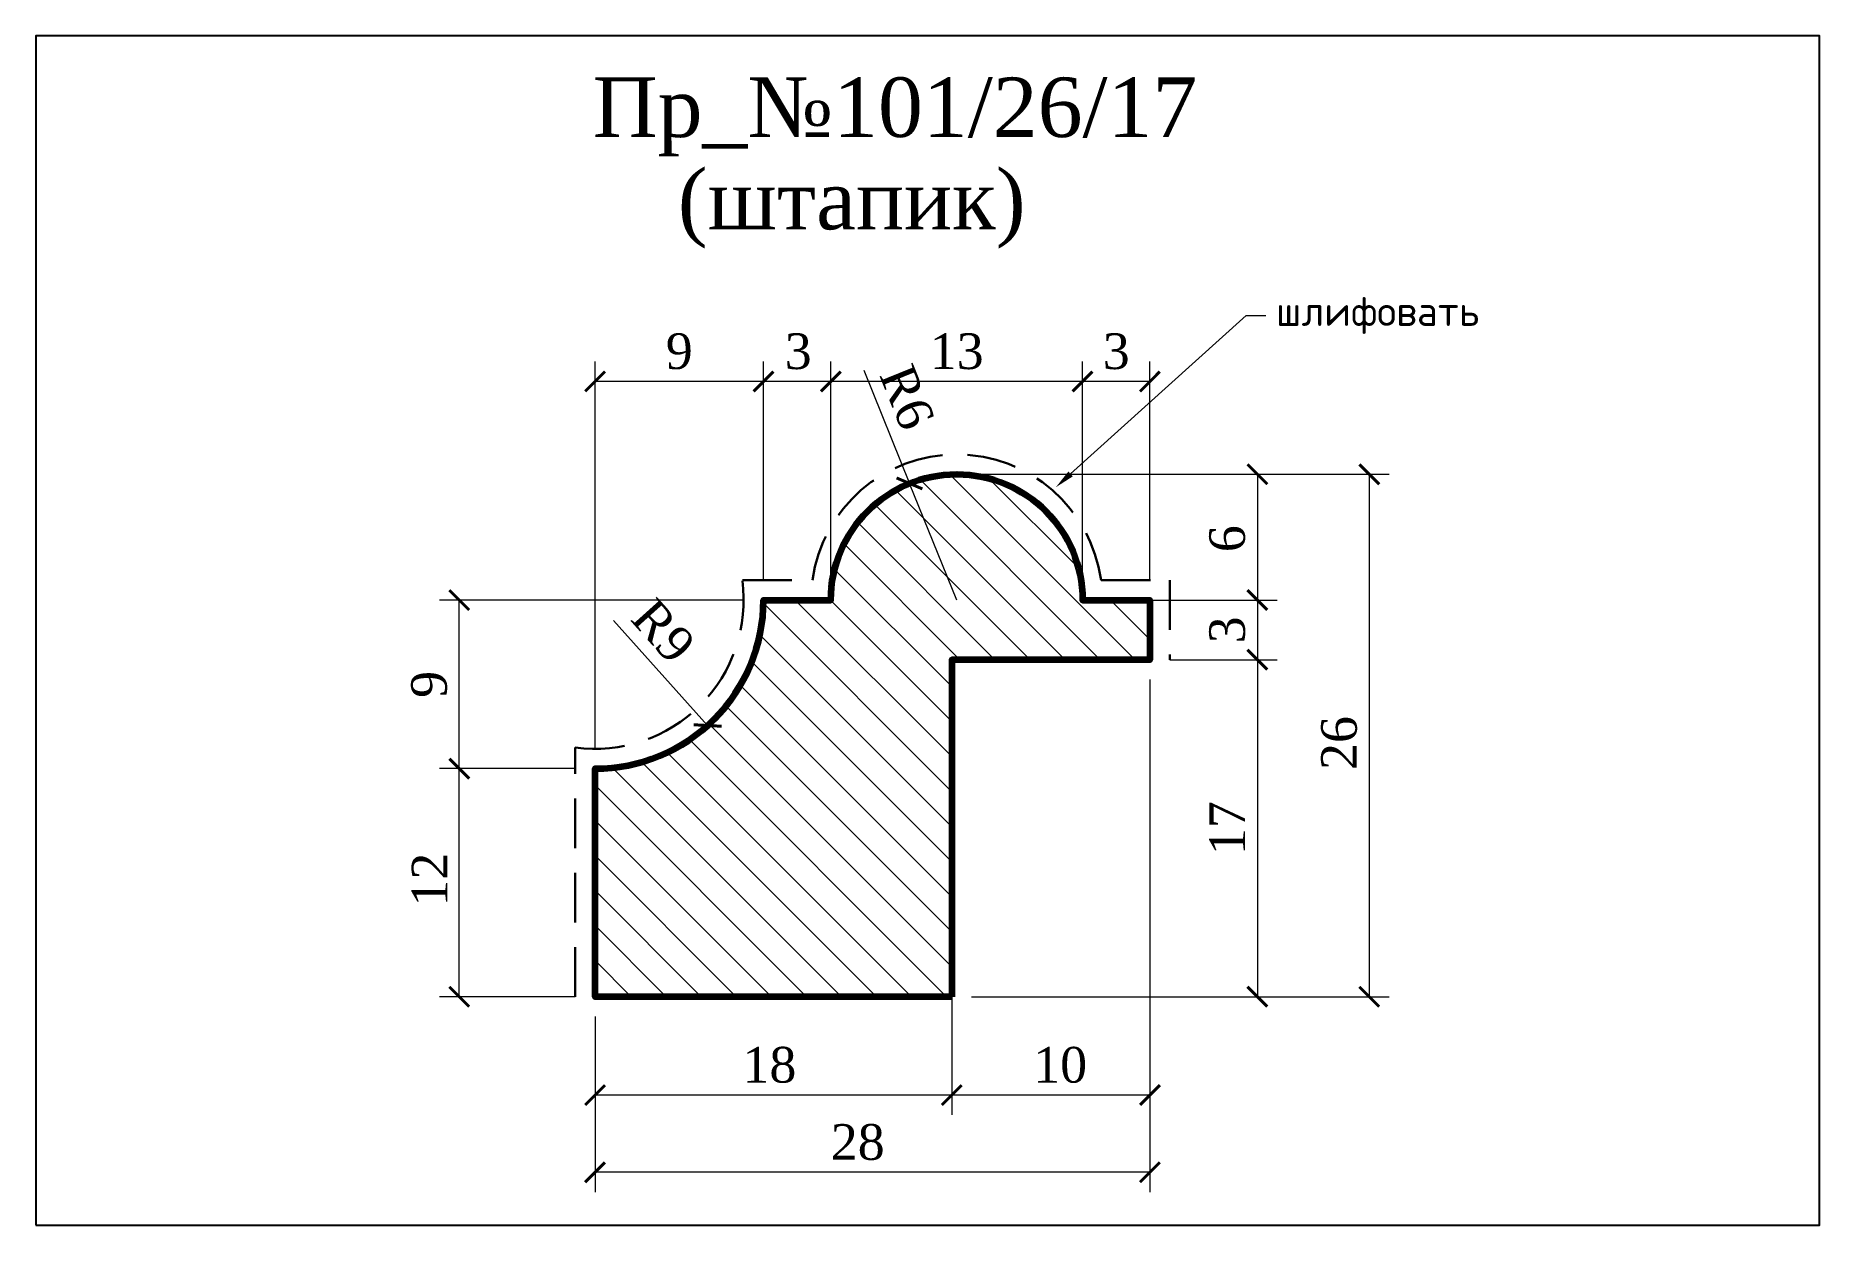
# Model space of a CAD drawing. Header units: millimetres. Extents: x 306089.8 to 306179.8, y -90481 to -90421.
import ezdxf
from ezdxf import colors
from ezdxf.entities.mleader import LeaderData, LeaderLine
from ezdxf.math import Vec2, Vec3

# ---------------------------------------------------------------- set-up
doc = ezdxf.new("R2010")
doc.units = ezdxf.units.MM
doc.header["$MEASUREMENT"] = 0
doc.linetypes.add('HIDDEN', pattern=[0.375, 0.25, -0.125])
doc.layers.add('Outside panel', color=7, linetype='Continuous', lineweight=18, true_color=0x7f5e57)
doc.layers.add('линия 50', color=1, linetype='Continuous', lineweight=211)
doc.layers.add('служебный слой РАЗМЕРЫ', color=7, linetype='Continuous', lineweight=9)
doc.layers.add('размеры в модели', color=7, linetype='Continuous')
doc.styles.add('ELECT', font='times.ttf')
doc.styles.get("Standard").update_dxf_attribs({"font": 'times.ttf'})
doc.styles.add('ЕСКД профили текст', font='isocpeur.ttf')
doc.dimstyles.new('M_1', dxfattribs={"dimtxt": 1.8, "dimasz": 1, "dimexe": 1, "dimexo": 1, "dimgap": 0.6, "dimtad": 1, "dimdec": 0, "dimdsep": 46, "dimtxsty": 'Standard', "dimblk": 'ARCHTICK', "dimcen": -5, "dimclrd": 7, "dimclre": 7, "dimclrt": 7, "dimadec": 0, "dimazin": 0, "dimtfac": 1, "dimtdec": 0, "dimtmove": 0, "dimatfit": 3, "dimfxl": 1, "dimtolj": 1, "dimtzin": 0, "dimlwd": 5, "dimlwe": 5, "dimarcsym": 0})

# ---------------------------------------------------------------- blocks, each defined once
blk = doc.blocks.new('_ArchTick')
at = {"color": 0, "linetype": 'ByBlock', "const_width": 0.15}
blk.add_lwpolyline([(-0.5, -0.5), (0.5, 0.5)], dxfattribs=at)
blk = doc.blocks.new('*D16')
at = {"layer": 'Defpoints', "color": 0, "ltscale": 1000, "transparency": 16777216}
for p in [(306133.929, -90443.622), (306136.312, -90449.508)]:
    blk.add_point(p, dxfattribs=at)
at = {"layer": 'размеры в модели', "color": 7, "lineweight": 5, "ltscale": 1000, "transparency": 16777216}
for p in [(306131.62, -90437.918), (306136.312, -90449.508)]:
    blk.add_line(p, (306133.929, -90443.622), dxfattribs=at)
at = {"layer": 'размеры в модели', "color": 7, "lineweight": 5, "ltscale": 1000, "transparency": 16777216, "rotation": 292.0379218973737}
blk.add_blockref('_ArchTick', (306133.929, -90443.622), dxfattribs=at)
at = {"layer": 'размеры в модели', "color": 7, "ltscale": 1000, "transparency": 16777216, "insert": (306133.804, -90439.275), "char_height": 1.8, "attachment_point": 5, "rotation": 292.03792}
blk.add_mtext('\\A1;R6', dxfattribs=at)
blk = doc.blocks.new('*D15')
at = {"layer": 'Defpoints', "color": 0, "ltscale": 1000, "transparency": 16777216}
for p in [(306118.062, -90449.508), (306123.742, -90455.832)]:
    blk.add_point(p, dxfattribs=at)
at = {"layer": 'размеры в модели', "color": 7, "lineweight": 5, "ltscale": 1000, "transparency": 16777216}
blk.add_line((306118.992, -90450.544), (306123.742, -90455.832), dxfattribs=at)
blk.add_arc((306118.062, -90449.508), 8.5, 276.74068, 318.67507, dxfattribs=at)
at = {"layer": 'размеры в модели', "color": 7, "lineweight": 5, "ltscale": 1000, "transparency": 16777216, "rotation": 311.9343902617837}
blk.add_blockref('_ArchTick', (306123.742, -90455.832), dxfattribs=at)
at = {"layer": 'размеры в модели', "color": 7, "ltscale": 1000, "transparency": 16777216, "insert": (306121.505, -90451.07), "char_height": 1.8, "attachment_point": 5, "rotation": 311.93439}
blk.add_mtext('\\A1;R9', dxfattribs=at)
blk = doc.blocks.new('*D14')
at = {"layer": 'Defpoints', "color": 0, "ltscale": 1000, "transparency": 16777216}
for p in [(306111.213, -90449.508), (306126.562, -90449.508), (306118.062, -90458.008)]:
    blk.add_point(p, dxfattribs=at)
at = {"layer": 'размеры в модели', "color": 7, "lineweight": 5, "ltscale": 1000, "transparency": 16777216}
for p, q in [((306125.562, -90449.508), (306110.213, -90449.508)), ((306111.213, -90458.008), (306111.213, -90449.508)), ((306117.062, -90458.008), (306110.213, -90458.008))]:
    blk.add_line(p, q, dxfattribs=at)
for p, rotation in [((306111.213, -90449.508), 90), ((306111.213, -90458.008), 270)]:
    blk.add_blockref('_ArchTick', p, dxfattribs=dict(at, rotation=rotation))
at = {"layer": 'размеры в модели', "color": 7, "ltscale": 1000, "transparency": 16777216, "insert": (306109.694, -90453.758), "char_height": 1.8, "attachment_point": 5, "rotation": 90}
blk.add_mtext('\\A1;9', dxfattribs=at)
blk = doc.blocks.new('*D13')
at = {"layer": 'Defpoints', "color": 0, "ltscale": 1000, "transparency": 16777216}
for p in [(306111.213, -90458.008), (306118.062, -90458.008), (306118.062, -90469.512)]:
    blk.add_point(p, dxfattribs=at)
at = {"layer": 'размеры в модели', "color": 7, "lineweight": 5, "ltscale": 1000, "transparency": 16777216}
for p, q in [((306117.062, -90458.008), (306110.213, -90458.008)), ((306111.213, -90469.512), (306111.213, -90458.008)), ((306117.062, -90469.512), (306110.213, -90469.512))]:
    blk.add_line(p, q, dxfattribs=at)
for p, rotation in [((306111.213, -90458.008), 90), ((306111.213, -90469.512), 270)]:
    blk.add_blockref('_ArchTick', p, dxfattribs=dict(at, rotation=rotation))
at = {"layer": 'размеры в модели', "color": 7, "ltscale": 1000, "transparency": 16777216, "insert": (306109.713, -90463.604), "char_height": 1.8, "attachment_point": 5, "rotation": 90}
blk.add_mtext('\\A1;12', dxfattribs=at)
blk = doc.blocks.new('*D12')
at = {"layer": 'Defpoints', "color": 0, "ltscale": 1000, "transparency": 16777216}
for p in [(306118.062, -90438.481), (306126.562, -90449.508), (306118.062, -90458.008)]:
    blk.add_point(p, dxfattribs=at)
at = {"layer": 'размеры в модели', "color": 7, "lineweight": 5, "ltscale": 1000, "transparency": 16777216}
for p, q in [((306118.062, -90457.008), (306118.062, -90437.481)), ((306126.562, -90448.508), (306126.562, -90437.481)), ((306126.562, -90438.481), (306118.062, -90438.481))]:
    blk.add_line(p, q, dxfattribs=at)
at = {"layer": 'размеры в модели', "color": 7, "lineweight": 5, "ltscale": 1000, "transparency": 16777216, "rotation": 180}
blk.add_blockref('_ArchTick', (306118.062, -90438.481), dxfattribs=at)
at = {"layer": 'размеры в модели', "color": 7, "lineweight": 5, "ltscale": 1000, "transparency": 16777216}
blk.add_blockref('_ArchTick', (306126.562, -90438.481), dxfattribs=at)
at = {"layer": 'размеры в модели', "color": 7, "ltscale": 1000, "transparency": 16777216, "insert": (306122.312, -90436.962), "char_height": 1.8, "attachment_point": 5}
blk.add_mtext('\\A1;9', dxfattribs=at)
blk = doc.blocks.new('*D11')
at = {"layer": 'Defpoints', "color": 0, "ltscale": 1000, "transparency": 16777216}
for p in [(306126.562, -90438.481), (306126.562, -90449.508), (306129.962, -90449.508)]:
    blk.add_point(p, dxfattribs=at)
at = {"layer": 'размеры в модели', "color": 7, "lineweight": 5, "ltscale": 1000, "transparency": 16777216}
for p, q in [((306126.562, -90448.508), (306126.562, -90437.481)), ((306129.962, -90448.508), (306129.962, -90437.481)), ((306129.962, -90438.481), (306126.562, -90438.481))]:
    blk.add_line(p, q, dxfattribs=at)
at = {"layer": 'размеры в модели', "color": 7, "lineweight": 5, "ltscale": 1000, "transparency": 16777216, "rotation": 180}
blk.add_blockref('_ArchTick', (306126.562, -90438.481), dxfattribs=at)
at = {"layer": 'размеры в модели', "color": 7, "lineweight": 5, "ltscale": 1000, "transparency": 16777216}
blk.add_blockref('_ArchTick', (306129.962, -90438.481), dxfattribs=at)
at = {"layer": 'размеры в модели', "color": 7, "ltscale": 1000, "transparency": 16777216, "insert": (306128.314, -90436.965), "char_height": 1.8, "attachment_point": 5}
blk.add_mtext('\\A1;3', dxfattribs=at)
blk = doc.blocks.new('*D10')
at = {"layer": 'Defpoints', "color": 0, "ltscale": 1000, "transparency": 16777216}
for p in [(306129.962, -90438.481), (306129.962, -90449.508), (306142.662, -90449.508)]:
    blk.add_point(p, dxfattribs=at)
at = {"layer": 'размеры в модели', "color": 7, "lineweight": 5, "ltscale": 1000, "transparency": 16777216}
for p, q in [((306129.962, -90448.508), (306129.962, -90437.481)), ((306142.662, -90448.508), (306142.662, -90437.481)), ((306142.662, -90438.481), (306129.962, -90438.481))]:
    blk.add_line(p, q, dxfattribs=at)
at = {"layer": 'размеры в модели', "color": 7, "lineweight": 5, "ltscale": 1000, "transparency": 16777216, "rotation": 180}
blk.add_blockref('_ArchTick', (306129.962, -90438.481), dxfattribs=at)
at = {"layer": 'размеры в модели', "color": 7, "lineweight": 5, "ltscale": 1000, "transparency": 16777216}
blk.add_blockref('_ArchTick', (306142.662, -90438.481), dxfattribs=at)
at = {"layer": 'размеры в модели', "color": 7, "ltscale": 1000, "transparency": 16777216, "insert": (306136.312, -90436.965), "char_height": 1.8, "attachment_point": 5}
blk.add_mtext('\\A1;13', dxfattribs=at)
blk = doc.blocks.new('*D9')
at = {"layer": 'Defpoints', "color": 0, "ltscale": 1000, "transparency": 16777216}
for p in [(306142.662, -90438.481), (306142.662, -90449.508), (306146.062, -90449.508)]:
    blk.add_point(p, dxfattribs=at)
at = {"layer": 'размеры в модели', "color": 7, "lineweight": 5, "ltscale": 1000, "transparency": 16777216}
for p, q in [((306142.662, -90448.508), (306142.662, -90437.481)), ((306146.062, -90448.508), (306146.062, -90437.481)), ((306146.062, -90438.481), (306142.662, -90438.481))]:
    blk.add_line(p, q, dxfattribs=at)
at = {"layer": 'размеры в модели', "color": 7, "lineweight": 5, "ltscale": 1000, "transparency": 16777216, "rotation": 180}
blk.add_blockref('_ArchTick', (306142.662, -90438.481), dxfattribs=at)
at = {"layer": 'размеры в модели', "color": 7, "lineweight": 5, "ltscale": 1000, "transparency": 16777216}
blk.add_blockref('_ArchTick', (306146.062, -90438.481), dxfattribs=at)
at = {"layer": 'размеры в модели', "color": 7, "ltscale": 1000, "transparency": 16777216, "insert": (306144.362, -90436.965), "char_height": 1.8, "attachment_point": 5}
blk.add_mtext('\\A1;3', dxfattribs=at)
blk = doc.blocks.new('*D8')
at = {"layer": 'Defpoints', "color": 0, "ltscale": 1000, "transparency": 16777216}
for p in [(306146.062, -90452.512), (306136.062, -90469.512), (306151.482, -90469.512)]:
    blk.add_point(p, dxfattribs=at)
at = {"layer": 'размеры в модели', "color": 7, "lineweight": 5, "ltscale": 1000, "transparency": 16777216}
for p, q in [((306147.062, -90452.512), (306152.482, -90452.512)), ((306151.482, -90452.512), (306151.482, -90469.512)), ((306137.062, -90469.512), (306152.482, -90469.512))]:
    blk.add_line(p, q, dxfattribs=at)
for p, rotation in [((306151.482, -90452.512), 90), ((306151.482, -90469.512), 270)]:
    blk.add_blockref('_ArchTick', p, dxfattribs=dict(at, rotation=rotation))
at = {"layer": 'размеры в модели', "color": 7, "ltscale": 1000, "transparency": 16777216, "insert": (306149.964, -90461.012), "char_height": 1.8, "attachment_point": 5, "rotation": 90}
blk.add_mtext('\\A1;17', dxfattribs=at)
blk = doc.blocks.new('*D7')
at = {"layer": 'Defpoints', "color": 0, "ltscale": 1000, "transparency": 16777216}
for p in [(306142.662, -90449.508), (306146.062, -90452.512), (306151.482, -90452.512)]:
    blk.add_point(p, dxfattribs=at)
at = {"layer": 'размеры в модели', "color": 7, "lineweight": 5, "ltscale": 1000, "transparency": 16777216}
for p, q in [((306143.662, -90449.508), (306152.482, -90449.508)), ((306151.482, -90449.508), (306151.482, -90452.512)), ((306147.062, -90452.512), (306152.482, -90452.512))]:
    blk.add_line(p, q, dxfattribs=at)
for p, rotation in [((306151.482, -90449.508), 90), ((306151.482, -90452.512), 270)]:
    blk.add_blockref('_ArchTick', p, dxfattribs=dict(at, rotation=rotation))
at = {"layer": 'размеры в модели', "color": 7, "ltscale": 1000, "transparency": 16777216, "insert": (306149.966, -90451.01), "char_height": 1.8, "attachment_point": 5, "rotation": 90}
blk.add_mtext('\\A1;3', dxfattribs=at)
blk = doc.blocks.new('*D6')
at = {"layer": 'Defpoints', "color": 0, "ltscale": 1000, "transparency": 16777216}
for p in [(306136.247, -90443.159), (306142.662, -90449.508), (306151.482, -90449.508)]:
    blk.add_point(p, dxfattribs=at)
at = {"layer": 'размеры в модели', "color": 7, "lineweight": 5, "ltscale": 1000, "transparency": 16777216}
for p, q in [((306137.247, -90443.159), (306152.482, -90443.159)), ((306151.482, -90443.159), (306151.482, -90449.508)), ((306143.662, -90449.508), (306152.482, -90449.508))]:
    blk.add_line(p, q, dxfattribs=at)
for p, rotation in [((306151.482, -90443.159), 90), ((306151.482, -90449.508), 270)]:
    blk.add_blockref('_ArchTick', p, dxfattribs=dict(at, rotation=rotation))
at = {"layer": 'размеры в модели', "color": 7, "ltscale": 1000, "transparency": 16777216, "insert": (306149.966, -90446.41), "char_height": 1.8, "attachment_point": 5, "rotation": 90}
blk.add_mtext('\\A1;6', dxfattribs=at)
blk = doc.blocks.new('*D5')
at = {"layer": 'Defpoints', "color": 0, "ltscale": 1000, "transparency": 16777216}
for p in [(306136.441, -90443.16), (306136.062, -90469.512), (306157.128, -90469.512)]:
    blk.add_point(p, dxfattribs=at)
at = {"layer": 'размеры в модели', "color": 7, "lineweight": 5, "ltscale": 1000, "transparency": 16777216}
for p, q in [((306137.441, -90443.16), (306158.128, -90443.16)), ((306157.128, -90443.16), (306157.128, -90469.512)), ((306137.062, -90469.512), (306158.128, -90469.512))]:
    blk.add_line(p, q, dxfattribs=at)
for p, rotation in [((306157.128, -90443.16), 90), ((306157.128, -90469.512), 270)]:
    blk.add_blockref('_ArchTick', p, dxfattribs=dict(at, rotation=rotation))
at = {"layer": 'размеры в модели', "color": 7, "ltscale": 1000, "transparency": 16777216, "insert": (306155.612, -90456.716), "char_height": 1.8, "attachment_point": 5, "rotation": 90}
blk.add_mtext('\\A1;26', dxfattribs=at)
blk = doc.blocks.new('*D4')
at = {"layer": 'Defpoints', "color": 0, "ltscale": 1000, "transparency": 16777216}
for p in [(306118.062, -90469.512), (306136.062, -90469.512), (306118.062, -90474.472)]:
    blk.add_point(p, dxfattribs=at)
at = {"layer": 'размеры в модели', "color": 7, "lineweight": 5, "ltscale": 1000, "transparency": 16777216}
for p, q in [((306118.062, -90470.512), (306118.062, -90475.472)), ((306136.062, -90470.512), (306136.062, -90475.472)), ((306136.062, -90474.472), (306118.062, -90474.472))]:
    blk.add_line(p, q, dxfattribs=at)
at = {"layer": 'размеры в модели', "color": 7, "lineweight": 5, "ltscale": 1000, "transparency": 16777216, "rotation": 180}
blk.add_blockref('_ArchTick', (306118.062, -90474.472), dxfattribs=at)
at = {"layer": 'размеры в модели', "color": 7, "lineweight": 5, "ltscale": 1000, "transparency": 16777216}
blk.add_blockref('_ArchTick', (306136.062, -90474.472), dxfattribs=at)
at = {"layer": 'размеры в модели', "color": 7, "ltscale": 1000, "transparency": 16777216, "insert": (306126.86, -90472.957), "char_height": 1.8, "attachment_point": 5}
blk.add_mtext('\\A1;18', dxfattribs=at)
blk = doc.blocks.new('*D3')
at = {"layer": 'Defpoints', "color": 0, "ltscale": 1000, "transparency": 16777216}
for p in [(306136.062, -90452.512), (306146.062, -90452.512), (306136.062, -90474.472)]:
    blk.add_point(p, dxfattribs=at)
at = {"layer": 'размеры в модели', "color": 7, "lineweight": 5, "ltscale": 1000, "transparency": 16777216}
for p, q in [((306136.062, -90453.512), (306136.062, -90475.472)), ((306146.062, -90453.512), (306146.062, -90475.472)), ((306146.062, -90474.472), (306136.062, -90474.472))]:
    blk.add_line(p, q, dxfattribs=at)
at = {"layer": 'размеры в модели', "color": 7, "lineweight": 5, "ltscale": 1000, "transparency": 16777216, "rotation": 180}
blk.add_blockref('_ArchTick', (306136.062, -90474.472), dxfattribs=at)
at = {"layer": 'размеры в модели', "color": 7, "lineweight": 5, "ltscale": 1000, "transparency": 16777216}
blk.add_blockref('_ArchTick', (306146.062, -90474.472), dxfattribs=at)
at = {"layer": 'размеры в модели', "color": 7, "ltscale": 1000, "transparency": 16777216, "insert": (306141.533, -90472.957), "char_height": 1.8, "attachment_point": 5}
blk.add_mtext('\\A1;10', dxfattribs=at)
blk = doc.blocks.new('*D2')
at = {"layer": 'Defpoints', "color": 0, "ltscale": 1000, "transparency": 16777216}
for p in [(306146.062, -90452.512), (306118.062, -90469.512), (306118.062, -90478.365)]:
    blk.add_point(p, dxfattribs=at)
at = {"layer": 'размеры в модели', "color": 7, "lineweight": 5, "ltscale": 1000, "transparency": 16777216}
for p, q in [((306146.062, -90453.512), (306146.062, -90479.365)), ((306118.062, -90470.512), (306118.062, -90479.365)), ((306146.062, -90478.365), (306118.062, -90478.365))]:
    blk.add_line(p, q, dxfattribs=at)
at = {"layer": 'размеры в модели', "color": 7, "lineweight": 5, "ltscale": 1000, "transparency": 16777216, "rotation": 180}
blk.add_blockref('_ArchTick', (306118.062, -90478.365), dxfattribs=at)
at = {"layer": 'размеры в модели', "color": 7, "lineweight": 5, "ltscale": 1000, "transparency": 16777216}
blk.add_blockref('_ArchTick', (306146.062, -90478.365), dxfattribs=at)
at = {"layer": 'размеры в модели', "color": 7, "ltscale": 1000, "transparency": 16777216, "insert": (306131.317, -90476.85), "char_height": 1.8, "attachment_point": 5}
blk.add_mtext('\\A1;28', dxfattribs=at)

msp = doc.modelspace()

# ---------------------------------------------------------------- hatches: boundary and pattern name
at = {"layer": 'Outside panel', "ltscale": 1000}
h = msp.add_hatch(dxfattribs=at)
h.set_pattern_fill('ANSI31', color=256, scale=10, angle=90)
h.set_pattern_definition([(135, (-4071.2089, 5422.2658), (-0.8838834765, -0.8838834765), [])])
edge = h.paths.add_edge_path()
edge.add_line((306136.062, -90469.512), (306118.062, -90469.512))
edge.add_line((306118.062, -90469.512), (306118.062, -90458.008))
edge.add_arc((306118.062, -90449.508), 8.5, 270, 360)
edge.add_line((306126.562, -90449.508), (306129.962, -90449.508))
edge.add_arc((306136.312, -90449.508), 6.35, 360, 540, ccw=False)
edge.add_line((306142.662, -90449.508), (306146.062, -90449.508))
edge.add_line((306146.062, -90449.508), (306146.062, -90452.512))
edge.add_line((306146.062, -90452.512), (306136.062, -90452.512))
edge.add_line((306136.062, -90452.512), (306136.062, -90469.512))

# ---------------------------------------------------------------- linework, layer by layer
at = {"color": 6, "ltscale": 1000}
msp.add_lwpolyline([(306089.838, -90481.04), (306179.838, -90481.04), (306179.838, -90421.04), (306089.838, -90421.04)], close=True, dxfattribs=at)
at = {"layer": 'линия 50', "color": 1, "linetype": 'HIDDEN', "lineweight": 30, "ltscale": 10, "true_color": 0xff0909}
msp.add_lwpolyline([(306117.062, -90469.512), (306117.062, -90456.941, 0.494907), (306125.495, -90448.508), (306129.03, -90448.508, -0.872054), (306143.593, -90448.508), (306147.062, -90448.508), (306147.062, -90452.512)], format="xyb", dxfattribs=at)
at = {"layer": 'линия 50', "color": 7}
msp.add_lwpolyline([(306136.062, -90469.512), (306118.062, -90469.512), (306118.062, -90458.008, 0.414214), (306126.562, -90449.508), (306129.962, -90449.508, -1), (306142.662, -90449.508), (306146.062, -90449.508), (306146.062, -90452.512), (306136.062, -90452.512)], format="xyb", close=True, dxfattribs=at)

# ---------------------------------------------------------------- texts
at = {"color": 7, "ltscale": 1000, "style": 'ELECT'}
for s, p in [('Пр_№101/26/17', (306117.948, -90426.148)), ('(штапик)', (306122.239, -90430.806))]:
    msp.add_text(s, height=3, dxfattribs=at).set_placement(p)

# ---------------------------------------------------------------- dimensions: what is measured, and where the dimension line sits
at = {"layer": 'размеры в модели', "color": 0, "ltscale": 1000}
for base, p1, p2, angle, picture, middle in [((306118.061834232, -90438.480545779), (306126.561834232, -90449.508311312), (306118.061834232, -90458.008311312), 180, '*D12', (306122.311834232, -90436.962377069)), ((306129.962, -90438.481), (306142.662, -90449.508), (306129.962, -90449.508), 180, '*D10', (306136.312, -90436.965)), ((306151.482, -90452.512), (306142.662, -90449.508), (306146.062, -90452.512), 90, '*D7', (306149.966, -90451.01)), ((306151.482, -90469.512), (306146.062, -90452.512), (306136.062, -90469.512), 90, '*D8', (306149.964, -90461.012))]:
    dim = msp.add_linear_dim(base=base, p1=p1, p2=p2, angle=angle, dimstyle='M_1', override={"dimtxt": 1.8}, dxfattribs=at)
    dim.commit()
    dim.dimension.update_dxf_attribs({"geometry": picture, "text_midpoint": middle})
for base, p1, p2, angle, picture, middle in [((306126.562, -90438.481), (306129.962, -90449.508), (306126.562, -90449.508), 180, '*D11', (306128.314, -90438.481)), ((306142.662, -90438.481), (306146.062, -90449.508), (306142.662, -90449.508), 180, '*D9', (306144.362, -90438.481)), ((306157.128, -90469.512), (306136.441, -90443.16), (306136.062, -90469.512), 90, '*D5', (306157.128, -90456.716)), ((306151.482, -90449.508), (306136.247, -90443.159), (306142.662, -90449.508), 90, '*D6', (306151.482, -90446.41)), ((306111.212562988, -90449.508311312), (306118.061834232, -90458.008311312), (306126.561834232, -90449.508311312), 90, '*D14', (306111.212562988, -90453.758311312)), ((306118.062, -90478.365), (306146.062, -90452.512), (306118.062, -90469.512), 180, '*D2', (306131.317, -90478.365)), ((306136.062, -90474.472), (306146.062, -90452.512), (306136.062, -90452.512), 180, '*D3', (306141.533, -90474.472)), ((306111.213, -90458.008), (306118.062, -90469.512), (306118.062, -90458.008), 90, '*D13', (306111.213, -90463.604)), ((306118.062, -90474.472), (306136.062, -90469.512), (306118.062, -90469.512), 180, '*D4', (306126.86, -90474.472))]:
    dim = msp.add_linear_dim(base=base, p1=p1, p2=p2, angle=angle, dimstyle='M_1', override={"dimtxt": 1.8}, dxfattribs=at)
    dim.commit()
    dim.dimension.update_dxf_attribs({"geometry": picture, "text_midpoint": middle, "dimtype": 128})
dim = msp.add_radius_dim(center=(306136.312, -90449.508), mpoint=(306133.929, -90443.622), dimstyle='M_1', override={"dimtxt": 1.8}, dxfattribs=at)
dim.commit()
dim.dimension.update_dxf_attribs({"geometry": '*D16', "text_midpoint": (306133.804, -90439.275)})
dim = msp.add_radius_dim(center=(306118.062, -90449.508), mpoint=(306123.742, -90455.832), dimstyle='M_1', override={"dimtxt": 1.8}, dxfattribs=at)
dim.commit()
dim.dimension.update_dxf_attribs({"geometry": '*D15', "text_midpoint": (306120.376, -90452.084), "dimtype": 132})

# ---------------------------------------------------------------- leaders
at = {"layer": 'служебный слой РАЗМЕРЫ'}
ml = msp.add_multileader_mtext('Standard', dxfattribs=at)
ml.set_content('\\A1;шлифовать', color=256, style='ЕСКД профили текст')
ml.set_leader_properties(color=256, linetype='ByLayer', lineweight=-1)
ml.build(insert=Vec2(0, 0))
ml.multileader.update_dxf_attribs({"dogleg_length": 1, "arrow_head_size": 1})
ctx = ml.context
ctx.base_point, ctx.char_height, ctx.arrow_head_size, ctx.landing_gap_size, ctx.plane_origin = Vec3(306151.914, -90435.154), 1.5, 1, 0.5, Vec3(306165.389, -90408.985)
notes = []
notes.append((ctx, [(1, (1, 1, 0), (306150.914, -90435.154), (1, 0), 1, [(0, [(306141.313, -90443.816)], 0, [])])]))
ctx.mtext.insert, ctx.mtext.flow_direction = Vec3(306152.414, -90434.179), 5
for ctx, leaders in notes:
    for number, flags, end, landing, length, lines in leaders:
        leader = LeaderData()
        leader.index, (leader.has_last_leader_line, leader.has_dogleg_vector, leader.attachment_direction) = number, flags
        leader.last_leader_point, leader.dogleg_vector, leader.dogleg_length = Vec3(end), Vec3(landing), length
        for number, points, colour, breaks in lines:
            line = LeaderLine()
            line.index, line.vertices, line.color, line.breaks = number, Vec3.list(points), colors.encode_raw_color(colour), breaks
            leader.lines.append(line)
        ctx.leaders.append(leader)

doc.saveas('drawing.dxf')
